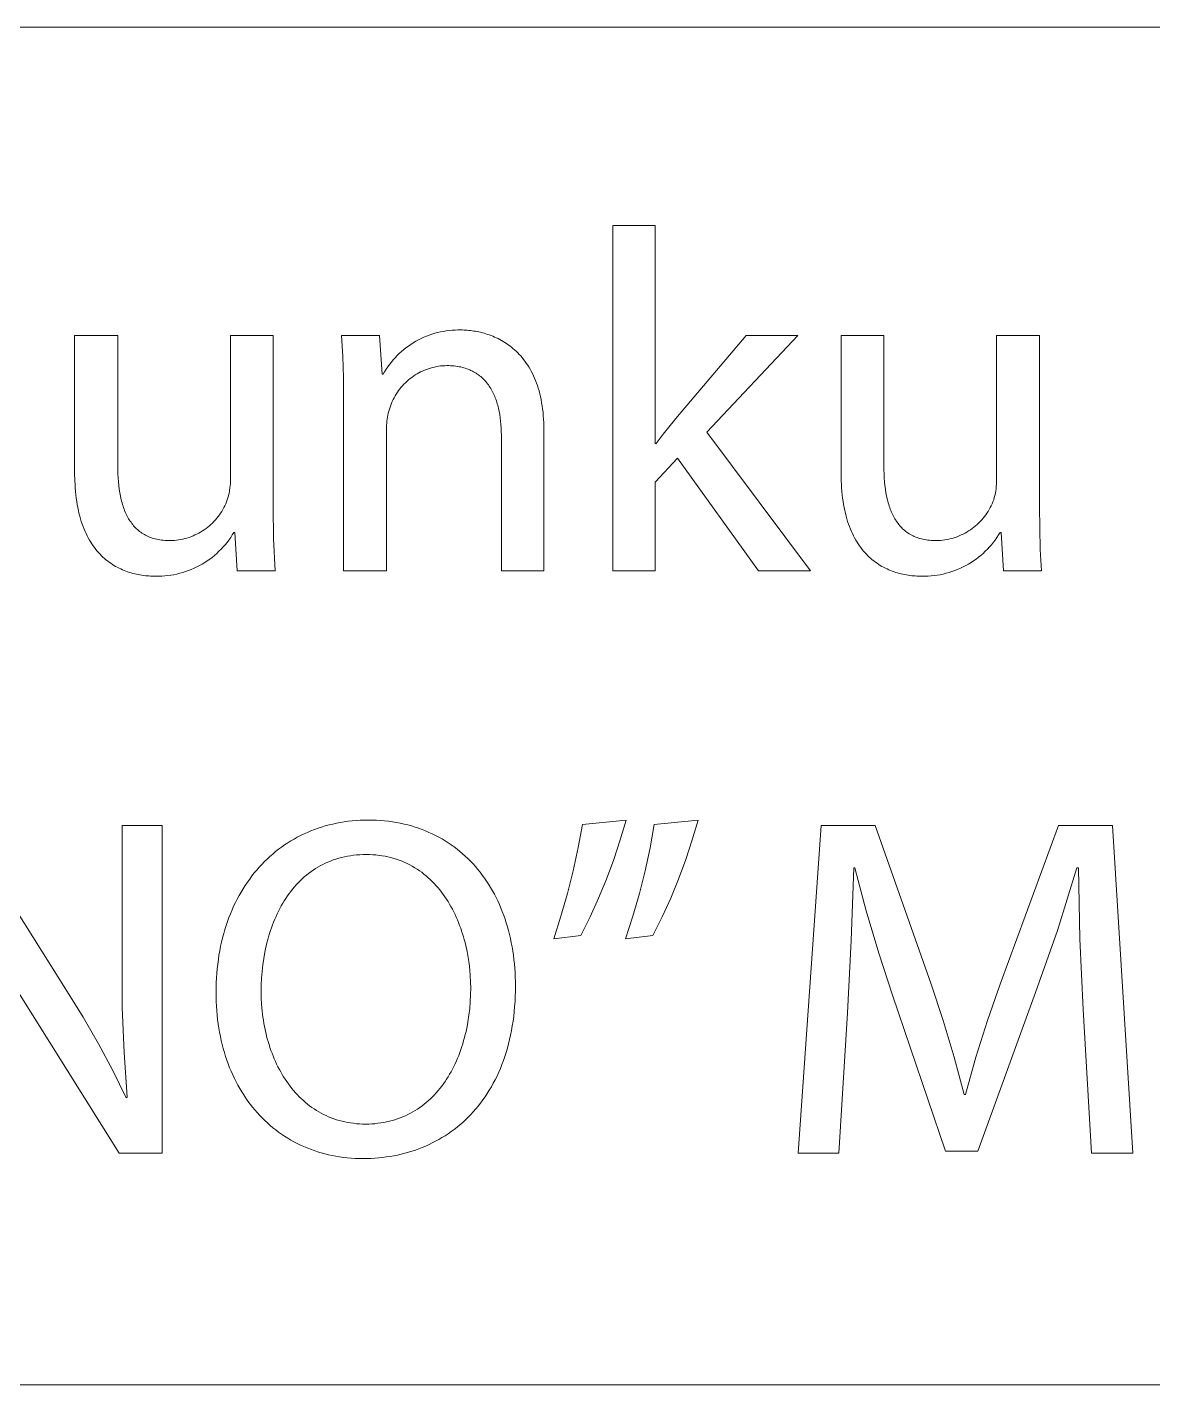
# Model space of a CAD drawing. Header units: millimetres. Extents: x -1576 to 3664, y -445 to 3215.
# Drawn here: x 2492.1 to 2613.5, y -445.4 to -299 of the extents above; entities that cross this region are included whole.
import ezdxf

# ---------------------------------------------------------------- set-up
doc = ezdxf.new("R2010")
doc.units = ezdxf.units.MM
doc.header["$MEASUREMENT"] = 0
doc.layers.add('Domyślny', color=7, linetype='Continuous', true_color=0x000000)

msp = doc.modelspace()

# ---------------------------------------------------------------- linework, layer by layer
at = {"layer": 'Domyślny', "color": 18, "lineweight": 15, "true_color": 0x000000}
for p, q in [((1684.04, -298.99), (3659.28, -298.99)), ((2555.3, -357.62), (2555.3, -320.37)), ((2555.3, -320.37), (2559.87, -320.37)), ((2559.87, -320.37), (2559.87, -343.89)), ((2497.24, -347.09), (2497.24, -332.23)), ((2497.24, -332.23), (2501.89, -332.23)), ((2501.89, -332.23), (2501.89, -346.29)), ((2514.05, -347.81), (2514.05, -332.23)), ((2514.05, -332.23), (2518.65, -332.23)), ((2518.65, -332.23), (2518.65, -350.71)), ((2526.17, -334.52), (2526.04, -332.23)), ((2526.04, -332.23), (2530.14, -332.23)), ((2530.14, -332.23), (2530.41, -336.43)), ((2534.89, -332.44), (2535.18, -332.32)), ((2535.18, -332.32), (2535.48, -332.21)), ((2535.48, -332.21), (2535.78, -332.1)), ((2535.78, -332.1), (2536.08, -332.01)), ((2536.08, -332.01), (2536.39, -331.93)), ((2536.39, -331.93), (2536.7, -331.86)), ((2536.7, -331.86), (2537.01, -331.8)), ((2537.01, -331.8), (2537.32, -331.74)), ((2537.32, -331.74), (2537.64, -331.7)), ((2537.64, -331.7), (2537.95, -331.67)), ((2537.95, -331.67), (2538.27, -331.66)), ((2538.27, -331.66), (2538.59, -331.65)), ((2538.59, -331.65), (2538.9, -331.65)), ((2538.9, -331.65), (2539.07, -331.65)), ((2539.07, -331.65), (2539.24, -331.66)), ((2539.24, -331.66), (2539.41, -331.67)), ((2539.41, -331.67), (2539.58, -331.68)), ((2539.58, -331.68), (2539.76, -331.69)), ((2539.76, -331.69), (2539.94, -331.71)), ((2539.94, -331.71), (2540.11, -331.73)), ((2540.11, -331.73), (2540.3, -331.76)), ((2540.3, -331.76), (2540.48, -331.79)), ((2540.48, -331.79), (2540.66, -331.82)), ((2540.66, -331.82), (2540.85, -331.86)), ((2540.85, -331.86), (2541.03, -331.9)), ((2541.03, -331.9), (2541.22, -331.95)), ((2541.22, -331.95), (2541.41, -332)), ((2541.41, -332), (2541.59, -332.06)), ((2541.59, -332.06), (2541.78, -332.12)), ((2541.78, -332.12), (2541.97, -332.18)), ((2541.97, -332.18), (2542.16, -332.25)), ((2542.16, -332.25), (2542.35, -332.33)), ((2542.35, -332.33), (2542.53, -332.41)), ((2562.25, -340.99), (2569.68, -332.23)), ((2575.25, -332.23), (2565.44, -342.67)), ((2569.68, -332.23), (2575.25, -332.23)), ((2579.91, -347.09), (2579.91, -332.23)), ((2579.91, -332.23), (2584.53, -332.23)), ((2584.53, -332.23), (2584.53, -346.29)), ((2596.69, -347.81), (2596.69, -332.23)), ((2596.69, -332.23), (2601.31, -332.23)), ((2601.31, -332.23), (2601.31, -350.71)), ((2532.49, -333.98), (2532.74, -333.77)), ((2532.74, -333.77), (2532.98, -333.57)), ((2532.98, -333.57), (2533.24, -333.38)), ((2533.24, -333.38), (2533.5, -333.2)), ((2533.5, -333.2), (2533.77, -333.03)), ((2533.77, -333.03), (2534.04, -332.87)), ((2534.04, -332.87), (2534.32, -332.72)), ((2534.32, -332.72), (2534.6, -332.58)), ((2534.6, -332.58), (2534.89, -332.44)), ((2542.53, -332.41), (2542.72, -332.49)), ((2542.72, -332.49), (2542.91, -332.58)), ((2542.91, -332.58), (2543.09, -332.68)), ((2543.09, -332.68), (2543.28, -332.78)), ((2543.28, -332.78), (2543.46, -332.88)), ((2543.46, -332.88), (2543.64, -333)), ((2543.64, -333), (2543.82, -333.11)), ((2543.82, -333.11), (2544, -333.24)), ((2544, -333.24), (2544.18, -333.37)), ((2544.18, -333.37), (2544.35, -333.5)), ((2544.35, -333.5), (2544.52, -333.64)), ((2544.52, -333.64), (2544.69, -333.79)), ((2544.69, -333.79), (2544.86, -333.95)), ((2526.24, -336.82), (2526.17, -334.52)), ((2531.2, -335.37), (2531.4, -335.12)), ((2531.4, -335.12), (2531.6, -334.88)), ((2531.6, -334.88), (2531.81, -334.64)), ((2531.81, -334.64), (2532.03, -334.41)), ((2532.03, -334.41), (2532.26, -334.19)), ((2532.26, -334.19), (2532.49, -333.98)), ((2544.86, -333.95), (2545.03, -334.11)), ((2545.03, -334.11), (2545.19, -334.28)), ((2545.19, -334.28), (2545.35, -334.45)), ((2545.35, -334.45), (2545.5, -334.63)), ((2545.5, -334.63), (2545.65, -334.82)), ((2545.65, -334.82), (2545.8, -335.01)), ((2545.8, -335.01), (2545.95, -335.22)), ((2545.95, -335.22), (2546.09, -335.42)), ((2530.41, -336.43), (2530.51, -336.43)), ((2530.51, -336.43), (2530.67, -336.16)), ((2530.67, -336.16), (2530.84, -335.89)), ((2530.84, -335.89), (2531.02, -335.63)), ((2531.02, -335.63), (2531.2, -335.37)), ((2533.6, -336.76), (2533.42, -336.89)), ((2533.79, -336.63), (2533.6, -336.76)), ((2533.98, -336.5), (2533.79, -336.63)), ((2534.17, -336.39), (2533.98, -336.5)), ((2534.36, -336.28), (2534.17, -336.39)), ((2534.56, -336.17), (2534.36, -336.28)), ((2534.77, -336.08), (2534.56, -336.17)), ((2534.97, -335.99), (2534.77, -336.08)), ((2535.18, -335.9), (2534.97, -335.99)), ((2535.4, -335.83), (2535.18, -335.9)), ((2535.61, -335.76), (2535.4, -335.83)), ((2535.83, -335.7), (2535.61, -335.76)), ((2536.05, -335.65), (2535.83, -335.7)), ((2536.27, -335.6), (2536.05, -335.65)), ((2536.49, -335.56), (2536.27, -335.6)), ((2536.71, -335.53), (2536.49, -335.56)), ((2536.94, -335.51), (2536.71, -335.53)), ((2537.16, -335.5), (2536.94, -335.51)), ((2537.39, -335.49), (2537.16, -335.5)), ((2537.59, -335.49), (2537.39, -335.49)), ((2537.79, -335.5), (2537.59, -335.49)), ((2537.98, -335.51), (2537.79, -335.5)), ((2538.17, -335.53), (2537.98, -335.51)), ((2538.35, -335.55), (2538.17, -335.53)), ((2538.53, -335.58), (2538.35, -335.55)), ((2538.71, -335.61), (2538.53, -335.58)), ((2538.89, -335.64), (2538.71, -335.61)), ((2539.06, -335.68), (2538.89, -335.64)), ((2539.22, -335.73), (2539.06, -335.68)), ((2539.38, -335.78), (2539.22, -335.73)), ((2539.54, -335.83), (2539.38, -335.78)), ((2539.7, -335.89), (2539.54, -335.83)), ((2539.85, -335.95), (2539.7, -335.89)), ((2539.99, -336.02), (2539.85, -335.95)), ((2540.14, -336.09), (2539.99, -336.02)), ((2540.28, -336.16), (2540.14, -336.09)), ((2540.41, -336.24), (2540.28, -336.16)), ((2540.55, -336.32), (2540.41, -336.24)), ((2540.67, -336.4), (2540.55, -336.32)), ((2540.8, -336.49), (2540.67, -336.4)), ((2540.92, -336.59), (2540.8, -336.49)), ((2541.04, -336.68), (2540.92, -336.59)), ((2541.16, -336.78), (2541.04, -336.68)), ((2546.09, -335.42), (2546.23, -335.64)), ((2546.23, -335.64), (2546.36, -335.86)), ((2546.36, -335.86), (2546.49, -336.1)), ((2546.49, -336.1), (2546.61, -336.34)), ((2546.61, -336.34), (2546.73, -336.58)), ((2546.73, -336.58), (2546.84, -336.84)), ((2526.25, -339.12), (2526.24, -336.82)), ((2532.18, -338.19), (2532.05, -338.37)), ((2532.31, -338.01), (2532.18, -338.19)), ((2532.46, -337.83), (2532.31, -338.01)), ((2532.6, -337.66), (2532.46, -337.83)), ((2532.76, -337.5), (2532.6, -337.66)), ((2532.92, -337.34), (2532.76, -337.5)), ((2533.08, -337.19), (2532.92, -337.34)), ((2533.25, -337.04), (2533.08, -337.19)), ((2533.42, -336.89), (2533.25, -337.04)), ((2541.27, -336.89), (2541.16, -336.78)), ((2541.38, -336.99), (2541.27, -336.89)), ((2541.48, -337.1), (2541.38, -336.99)), ((2541.58, -337.22), (2541.48, -337.1)), ((2541.68, -337.33), (2541.58, -337.22)), ((2541.78, -337.45), (2541.68, -337.33)), ((2541.87, -337.58), (2541.78, -337.45)), ((2541.96, -337.7), (2541.87, -337.58)), ((2542.04, -337.83), (2541.96, -337.7)), ((2542.12, -337.97), (2542.04, -337.83)), ((2542.2, -338.1), (2542.12, -337.97)), ((2542.28, -338.24), (2542.2, -338.1)), ((2542.35, -338.38), (2542.28, -338.24)), ((2546.84, -336.84), (2546.95, -337.1)), ((2546.95, -337.1), (2547.05, -337.37)), ((2547.05, -337.37), (2547.15, -337.65)), ((2547.15, -337.65), (2547.24, -337.93)), ((2547.24, -337.93), (2547.33, -338.23)), ((2547.33, -338.23), (2547.41, -338.53)), ((2526.25, -357.63), (2526.25, -339.12)), ((2531.41, -339.56), (2531.33, -339.77)), ((2531.5, -339.36), (2531.41, -339.56)), ((2531.6, -339.15), (2531.5, -339.36)), ((2531.7, -338.95), (2531.6, -339.15)), ((2531.81, -338.76), (2531.7, -338.95)), ((2531.93, -338.56), (2531.81, -338.76)), ((2532.05, -338.37), (2531.93, -338.56)), ((2542.42, -338.52), (2542.35, -338.38)), ((2542.49, -338.67), (2542.42, -338.52)), ((2542.55, -338.82), (2542.49, -338.67)), ((2542.61, -338.97), (2542.55, -338.82)), ((2542.67, -339.12), (2542.61, -338.97)), ((2542.73, -339.28), (2542.67, -339.12)), ((2542.78, -339.44), (2542.73, -339.28)), ((2542.83, -339.6), (2542.78, -339.44)), ((2542.87, -339.76), (2542.83, -339.6)), ((2547.41, -338.53), (2547.48, -338.84)), ((2547.48, -338.84), (2547.55, -339.16)), ((2547.55, -339.16), (2547.61, -339.49)), ((2547.61, -339.49), (2547.67, -339.83)), ((2530.98, -341.05), (2530.95, -341.27)), ((2531.02, -340.84), (2530.98, -341.05)), ((2531.07, -340.62), (2531.02, -340.84)), ((2531.13, -340.41), (2531.07, -340.62)), ((2531.19, -340.2), (2531.13, -340.41)), ((2531.26, -339.99), (2531.19, -340.2)), ((2531.33, -339.77), (2531.26, -339.99)), ((2542.92, -339.92), (2542.87, -339.76)), ((2542.96, -340.09), (2542.92, -339.92)), ((2543, -340.26), (2542.96, -340.09)), ((2543.03, -340.43), (2543, -340.26)), ((2543.1, -340.78), (2543.03, -340.43)), ((2543.15, -341.13), (2543.1, -340.78)), ((2543.19, -341.49), (2543.15, -341.13)), ((2547.67, -339.83), (2547.72, -340.18)), ((2547.72, -340.18), (2547.76, -340.53)), ((2547.76, -340.53), (2547.79, -340.9)), ((2547.79, -340.9), (2547.82, -341.27)), ((2561.46, -341.94), (2562.25, -340.99)), ((2530.9, -341.71), (2530.88, -341.93)), ((2530.88, -341.93), (2530.88, -342.14)), ((2530.88, -342.14), (2530.88, -342.36)), ((2530.88, -342.36), (2530.88, -357.63)), ((2530.92, -341.49), (2530.9, -341.71)), ((2530.95, -341.27), (2530.92, -341.49)), ((2543.22, -341.86), (2543.19, -341.49)), ((2543.25, -342.23), (2543.22, -341.86)), ((2543.26, -342.61), (2543.25, -342.23)), ((2543.27, -342.99), (2543.26, -342.61)), ((2547.82, -341.27), (2547.84, -341.66)), ((2547.84, -341.66), (2547.85, -342.05)), ((2547.85, -342.05), (2547.86, -342.45)), ((2547.86, -342.45), (2547.86, -357.63)), ((2560.71, -342.9), (2561.46, -341.94)), ((2543.27, -357.63), (2543.27, -342.99)), ((2559.87, -343.89), (2559.98, -343.89)), ((2559.98, -343.89), (2560.71, -342.9)), ((2565.44, -342.67), (2576.61, -357.62)), ((2562.25, -345.46), (2559.87, -348.08)), ((2571.01, -357.62), (2562.25, -345.46)), ((2501.89, -346.29), (2501.89, -346.74)), ((2501.89, -346.74), (2501.9, -347.17)), ((2584.53, -346.29), (2584.53, -346.74)), ((2584.53, -346.74), (2584.55, -347.17)), ((2497.26, -347.91), (2497.24, -347.09)), ((2497.28, -348.3), (2497.26, -347.91)), ((2497.3, -348.68), (2497.28, -348.3)), ((2501.9, -347.17), (2501.93, -347.6)), ((2501.93, -347.6), (2501.96, -348.02)), ((2501.96, -348.02), (2502, -348.43)), ((2502, -348.43), (2502.05, -348.82)), ((2513.99, -348.69), (2514.02, -348.47)), ((2514.02, -348.47), (2514.04, -348.25)), ((2514.04, -348.25), (2514.05, -348.03)), ((2514.05, -348.03), (2514.05, -347.81)), ((2559.87, -348.08), (2559.87, -357.62)), ((2579.92, -347.91), (2579.91, -347.09)), ((2579.94, -348.3), (2579.92, -347.91)), ((2579.96, -348.68), (2579.94, -348.3)), ((2584.55, -347.17), (2584.57, -347.6)), ((2584.57, -347.6), (2584.6, -348.02)), ((2584.6, -348.02), (2584.64, -348.43)), ((2584.64, -348.43), (2584.69, -348.82)), ((2596.65, -348.53), (2596.68, -348.29)), ((2596.68, -348.29), (2596.69, -348.05)), ((2596.69, -348.05), (2596.69, -347.81)), ((2497.33, -349.06), (2497.3, -348.68)), ((2497.37, -349.42), (2497.33, -349.06)), ((2497.41, -349.78), (2497.37, -349.42)), ((2497.46, -350.13), (2497.41, -349.78)), ((2502.05, -348.82), (2502.11, -349.21)), ((2502.11, -349.21), (2502.18, -349.58)), ((2502.18, -349.58), (2502.26, -349.95)), ((2502.26, -349.95), (2502.31, -350.12)), ((2513.7, -349.97), (2513.77, -349.76)), ((2513.77, -349.76), (2513.83, -349.55)), ((2513.83, -349.55), (2513.88, -349.34)), ((2513.88, -349.34), (2513.93, -349.12)), ((2513.93, -349.12), (2513.96, -348.91)), ((2513.96, -348.91), (2513.99, -348.69)), ((2579.99, -349.06), (2579.96, -348.68)), ((2580.03, -349.42), (2579.99, -349.06)), ((2580.07, -349.78), (2580.03, -349.42)), ((2580.12, -350.13), (2580.07, -349.78)), ((2584.69, -348.82), (2584.75, -349.21)), ((2584.75, -349.21), (2584.82, -349.58)), ((2584.82, -349.58), (2584.9, -349.95)), ((2584.9, -349.95), (2584.95, -350.12)), ((2596.29, -350.18), (2596.37, -349.95)), ((2596.37, -349.95), (2596.43, -349.72)), ((2596.43, -349.72), (2596.49, -349.49)), ((2596.49, -349.49), (2596.55, -349.25)), ((2596.55, -349.25), (2596.59, -349.01)), ((2596.59, -349.01), (2596.63, -348.77)), ((2596.63, -348.77), (2596.65, -348.53)), ((2497.51, -350.46), (2497.46, -350.13)), ((2497.57, -350.79), (2497.51, -350.46)), ((2497.64, -351.11), (2497.57, -350.79)), ((2497.71, -351.42), (2497.64, -351.11)), ((2502.31, -350.12), (2502.35, -350.3)), ((2502.35, -350.3), (2502.4, -350.47)), ((2502.4, -350.47), (2502.46, -350.64)), ((2502.46, -350.64), (2502.51, -350.8)), ((2502.51, -350.8), (2502.57, -350.96)), ((2502.57, -350.96), (2502.63, -351.12)), ((2502.63, -351.12), (2502.7, -351.28)), ((2502.7, -351.28), (2502.76, -351.43)), ((2512.86, -351.59), (2512.99, -351.4)), ((2512.99, -351.4), (2513.11, -351.21)), ((2513.11, -351.21), (2513.23, -351.01)), ((2513.23, -351.01), (2513.34, -350.81)), ((2513.34, -350.81), (2513.44, -350.6)), ((2513.44, -350.6), (2513.54, -350.39)), ((2513.54, -350.39), (2513.63, -350.18)), ((2513.63, -350.18), (2513.7, -349.97)), ((2518.65, -350.71), (2518.7, -354.16)), ((2580.17, -350.46), (2580.12, -350.13)), ((2580.23, -350.79), (2580.17, -350.46)), ((2580.3, -351.11), (2580.23, -350.79)), ((2580.37, -351.42), (2580.3, -351.11)), ((2584.95, -350.12), (2585, -350.3)), ((2585, -350.3), (2585.05, -350.47)), ((2585.05, -350.47), (2585.1, -350.64)), ((2585.1, -350.64), (2585.16, -350.8)), ((2585.16, -350.8), (2585.21, -350.96)), ((2585.21, -350.96), (2585.27, -351.12)), ((2585.27, -351.12), (2585.34, -351.28)), ((2585.34, -351.28), (2585.41, -351.43)), ((2595.51, -351.59), (2595.64, -351.4)), ((2595.64, -351.4), (2595.77, -351.21)), ((2595.77, -351.21), (2595.89, -351.01)), ((2595.89, -351.01), (2596, -350.81)), ((2596, -350.81), (2596.1, -350.6)), ((2596.1, -350.6), (2596.2, -350.39)), ((2596.2, -350.39), (2596.29, -350.18)), ((2601.31, -350.71), (2601.33, -353.01)), ((2497.79, -351.73), (2497.71, -351.42)), ((2497.87, -352.02), (2497.79, -351.73)), ((2497.96, -352.31), (2497.87, -352.02)), ((2498.05, -352.58), (2497.96, -352.31)), ((2498.15, -352.85), (2498.05, -352.58)), ((2498.26, -353.12), (2498.15, -352.85)), ((2502.76, -351.43), (2502.83, -351.58)), ((2502.83, -351.58), (2502.91, -351.72)), ((2502.91, -351.72), (2502.98, -351.86)), ((2502.98, -351.86), (2503.06, -352)), ((2503.06, -352), (2503.14, -352.14)), ((2503.14, -352.14), (2503.23, -352.27)), ((2503.23, -352.27), (2503.32, -352.39)), ((2503.32, -352.39), (2503.41, -352.52)), ((2503.41, -352.52), (2503.5, -352.64)), ((2503.5, -352.64), (2503.6, -352.76)), ((2503.6, -352.76), (2503.7, -352.87)), ((2503.7, -352.87), (2503.8, -352.98)), ((2511.59, -352.92), (2511.77, -352.78)), ((2511.77, -352.78), (2511.94, -352.62)), ((2511.94, -352.62), (2512.11, -352.47)), ((2512.11, -352.47), (2512.27, -352.3)), ((2512.27, -352.3), (2512.42, -352.13)), ((2512.42, -352.13), (2512.57, -351.96)), ((2512.57, -351.96), (2512.72, -351.78)), ((2512.72, -351.78), (2512.86, -351.59)), ((2580.45, -351.73), (2580.37, -351.42)), ((2580.53, -352.02), (2580.45, -351.73)), ((2580.62, -352.31), (2580.53, -352.02)), ((2580.71, -352.58), (2580.62, -352.31)), ((2580.81, -352.85), (2580.71, -352.58)), ((2580.92, -353.12), (2580.81, -352.85)), ((2585.41, -351.43), (2585.48, -351.58)), ((2585.48, -351.58), (2585.55, -351.72)), ((2585.55, -351.72), (2585.62, -351.86)), ((2585.62, -351.86), (2585.7, -352)), ((2585.7, -352), (2585.79, -352.14)), ((2585.79, -352.14), (2585.87, -352.27)), ((2585.87, -352.27), (2585.96, -352.39)), ((2585.96, -352.39), (2586.05, -352.52)), ((2586.05, -352.52), (2586.14, -352.64)), ((2586.14, -352.64), (2586.24, -352.76)), ((2586.24, -352.76), (2586.34, -352.87)), ((2586.34, -352.87), (2586.45, -352.98)), ((2594.24, -352.92), (2594.42, -352.77)), ((2594.42, -352.77), (2594.59, -352.62)), ((2594.59, -352.62), (2594.76, -352.46)), ((2594.76, -352.46), (2594.92, -352.3)), ((2594.92, -352.3), (2595.08, -352.13)), ((2595.08, -352.13), (2595.23, -351.96)), ((2595.23, -351.96), (2595.37, -351.78)), ((2595.37, -351.78), (2595.51, -351.59)), ((2498.36, -353.37), (2498.26, -353.12)), ((2498.48, -353.61), (2498.36, -353.37)), ((2498.59, -353.85), (2498.48, -353.61)), ((2498.71, -354.08), (2498.59, -353.85)), ((2498.84, -354.31), (2498.71, -354.08)), ((2498.97, -354.52), (2498.84, -354.31)), ((2503.8, -352.98), (2503.91, -353.08)), ((2503.91, -353.08), (2504.02, -353.18)), ((2504.02, -353.18), (2504.13, -353.28)), ((2504.13, -353.28), (2504.25, -353.38)), ((2504.25, -353.38), (2504.37, -353.47)), ((2504.37, -353.47), (2504.5, -353.55)), ((2504.5, -353.55), (2504.62, -353.63)), ((2504.62, -353.63), (2504.76, -353.71)), ((2504.76, -353.71), (2504.89, -353.78)), ((2504.89, -353.78), (2505.03, -353.85)), ((2505.03, -353.85), (2505.17, -353.92)), ((2505.17, -353.92), (2505.31, -353.98)), ((2505.31, -353.98), (2505.46, -354.04)), ((2505.46, -354.04), (2505.62, -354.09)), ((2505.62, -354.09), (2505.77, -354.14)), ((2505.77, -354.14), (2505.93, -354.18)), ((2505.93, -354.18), (2506.09, -354.22)), ((2506.09, -354.22), (2506.26, -354.25)), ((2506.26, -354.25), (2506.43, -354.28)), ((2506.43, -354.28), (2506.61, -354.31)), ((2506.61, -354.31), (2506.79, -354.33)), ((2506.79, -354.33), (2506.97, -354.35)), ((2508, -354.35), (2508.23, -354.32)), ((2508.23, -354.32), (2508.46, -354.29)), ((2508.46, -354.29), (2508.68, -354.25)), ((2508.68, -354.25), (2508.91, -354.21)), ((2508.91, -354.21), (2509.13, -354.15)), ((2509.13, -354.15), (2509.36, -354.09)), ((2509.36, -354.09), (2509.58, -354.02)), ((2509.58, -354.02), (2509.79, -353.94)), ((2509.79, -353.94), (2510.01, -353.86)), ((2510.01, -353.86), (2510.22, -353.76)), ((2510.22, -353.76), (2510.43, -353.66)), ((2510.43, -353.66), (2510.63, -353.56)), ((2510.63, -353.56), (2510.83, -353.44)), ((2510.83, -353.44), (2511.03, -353.32)), ((2511.03, -353.32), (2511.22, -353.2)), ((2511.22, -353.2), (2511.41, -353.06)), ((2511.41, -353.06), (2511.59, -352.92)), ((2513.88, -354.3), (2513.68, -354.56)), ((2514.07, -354.03), (2513.88, -354.3)), ((2514.24, -353.76), (2514.07, -354.03)), ((2514.41, -353.48), (2514.24, -353.76)), ((2514.52, -353.48), (2514.41, -353.48)), ((2514.76, -357.61), (2514.52, -353.48)), ((2518.7, -354.16), (2518.86, -357.61)), ((2581.02, -353.37), (2580.92, -353.12)), ((2581.14, -353.61), (2581.02, -353.37)), ((2581.25, -353.85), (2581.14, -353.61)), ((2581.37, -354.08), (2581.25, -353.85)), ((2581.5, -354.31), (2581.37, -354.08)), ((2581.63, -354.52), (2581.5, -354.31)), ((2586.45, -352.98), (2586.55, -353.08)), ((2586.55, -353.08), (2586.66, -353.18)), ((2586.66, -353.18), (2586.78, -353.28)), ((2586.78, -353.28), (2586.9, -353.38)), ((2586.9, -353.38), (2587.02, -353.47)), ((2587.02, -353.47), (2587.14, -353.55)), ((2587.14, -353.55), (2587.27, -353.63)), ((2587.27, -353.63), (2587.4, -353.71)), ((2587.4, -353.71), (2587.53, -353.78)), ((2587.53, -353.78), (2587.67, -353.85)), ((2587.67, -353.85), (2587.81, -353.92)), ((2587.81, -353.92), (2587.96, -353.98)), ((2587.96, -353.98), (2588.11, -354.04)), ((2588.11, -354.04), (2588.26, -354.09)), ((2588.26, -354.09), (2588.41, -354.14)), ((2588.41, -354.14), (2588.57, -354.18)), ((2588.57, -354.18), (2588.74, -354.22)), ((2588.74, -354.22), (2588.9, -354.25)), ((2588.9, -354.25), (2589.08, -354.28)), ((2589.08, -354.28), (2589.25, -354.31)), ((2589.25, -354.31), (2589.43, -354.33)), ((2589.43, -354.33), (2589.61, -354.35)), ((2590.64, -354.35), (2590.87, -354.32)), ((2590.87, -354.32), (2591.1, -354.29)), ((2591.1, -354.29), (2591.33, -354.25)), ((2591.33, -354.25), (2591.55, -354.2)), ((2591.55, -354.2), (2591.78, -354.15)), ((2591.78, -354.15), (2592, -354.09)), ((2592, -354.09), (2592.22, -354.02)), ((2592.22, -354.02), (2592.44, -353.94)), ((2592.44, -353.94), (2592.65, -353.85)), ((2592.65, -353.85), (2592.86, -353.76)), ((2592.86, -353.76), (2593.07, -353.66)), ((2593.07, -353.66), (2593.28, -353.56)), ((2593.28, -353.56), (2593.48, -353.44)), ((2593.48, -353.44), (2593.67, -353.32)), ((2593.67, -353.32), (2593.87, -353.19)), ((2593.87, -353.19), (2594.05, -353.06)), ((2594.05, -353.06), (2594.24, -352.92)), ((2596.54, -354.3), (2596.34, -354.55)), ((2596.72, -354.03), (2596.54, -354.3)), ((2596.9, -353.76), (2596.72, -354.03)), ((2597.07, -353.48), (2596.9, -353.76)), ((2597.18, -353.48), (2597.07, -353.48)), ((2597.42, -357.61), (2597.18, -353.48)), ((2601.33, -353.01), (2601.4, -355.31)), ((2499.1, -354.73), (2498.97, -354.52)), ((2499.24, -354.93), (2499.1, -354.73)), ((2499.38, -355.12), (2499.24, -354.93)), ((2499.52, -355.31), (2499.38, -355.12)), ((2499.67, -355.49), (2499.52, -355.31)), ((2499.82, -355.66), (2499.67, -355.49)), ((2499.98, -355.83), (2499.82, -355.66)), ((2506.97, -354.35), (2507.15, -354.36)), ((2507.15, -354.36), (2507.35, -354.37)), ((2507.35, -354.37), (2507.54, -354.37)), ((2507.54, -354.37), (2507.77, -354.36)), ((2507.77, -354.36), (2508, -354.35)), ((2512.57, -355.75), (2512.32, -355.96)), ((2512.8, -355.52), (2512.57, -355.75)), ((2513.04, -355.29), (2512.8, -355.52)), ((2513.26, -355.05), (2513.04, -355.29)), ((2513.47, -354.81), (2513.26, -355.05)), ((2513.68, -354.56), (2513.47, -354.81)), ((2581.76, -354.73), (2581.63, -354.52)), ((2581.9, -354.93), (2581.76, -354.73)), ((2582.04, -355.12), (2581.9, -354.93)), ((2582.18, -355.31), (2582.04, -355.12)), ((2582.33, -355.49), (2582.18, -355.31)), ((2582.48, -355.66), (2582.33, -355.49)), ((2582.64, -355.83), (2582.48, -355.66)), ((2589.61, -354.35), (2589.8, -354.36)), ((2589.8, -354.36), (2589.99, -354.37)), ((2589.99, -354.37), (2590.18, -354.37)), ((2590.18, -354.37), (2590.41, -354.36)), ((2590.41, -354.36), (2590.64, -354.35)), ((2595.22, -355.74), (2594.98, -355.96)), ((2595.46, -355.52), (2595.22, -355.74)), ((2595.69, -355.29), (2595.46, -355.52)), ((2595.92, -355.05), (2595.69, -355.29)), ((2596.13, -354.81), (2595.92, -355.05)), ((2596.34, -354.55), (2596.13, -354.81)), ((2601.4, -355.31), (2601.52, -357.61)), ((2500.13, -355.99), (2499.98, -355.83)), ((2500.29, -356.14), (2500.13, -355.99)), ((2500.46, -356.29), (2500.29, -356.14)), ((2500.62, -356.43), (2500.46, -356.29)), ((2500.79, -356.56), (2500.62, -356.43)), ((2500.96, -356.69), (2500.79, -356.56)), ((2501.13, -356.81), (2500.96, -356.69)), ((2501.31, -356.93), (2501.13, -356.81)), ((2501.48, -357.04), (2501.31, -356.93)), ((2501.66, -357.14), (2501.48, -357.04)), ((2501.84, -357.24), (2501.66, -357.14)), ((2502.03, -357.33), (2501.84, -357.24)), ((2510.42, -357.21), (2510.12, -357.35)), ((2510.71, -357.06), (2510.42, -357.21)), ((2510.99, -356.9), (2510.71, -357.06)), ((2511.27, -356.73), (2510.99, -356.9)), ((2511.54, -356.55), (2511.27, -356.73)), ((2511.81, -356.36), (2511.54, -356.55)), ((2512.07, -356.17), (2511.81, -356.36)), ((2512.32, -355.96), (2512.07, -356.17)), ((2582.79, -355.99), (2582.64, -355.83)), ((2582.95, -356.14), (2582.79, -355.99)), ((2583.12, -356.29), (2582.95, -356.14)), ((2583.28, -356.43), (2583.12, -356.29)), ((2583.45, -356.56), (2583.28, -356.43)), ((2583.62, -356.69), (2583.45, -356.56)), ((2583.79, -356.81), (2583.62, -356.69)), ((2583.97, -356.93), (2583.79, -356.81)), ((2584.14, -357.04), (2583.97, -356.93)), ((2584.32, -357.14), (2584.14, -357.04)), ((2584.5, -357.24), (2584.32, -357.14)), ((2584.69, -357.33), (2584.5, -357.24)), ((2593.07, -357.2), (2592.78, -357.35)), ((2593.36, -357.05), (2593.07, -357.2)), ((2593.65, -356.9), (2593.36, -357.05)), ((2593.93, -356.73), (2593.65, -356.9)), ((2594.2, -356.55), (2593.93, -356.73)), ((2594.47, -356.36), (2594.2, -356.55)), ((2594.73, -356.16), (2594.47, -356.36)), ((2594.98, -355.96), (2594.73, -356.16)), ((2502.21, -357.42), (2502.03, -357.33)), ((2502.39, -357.51), (2502.21, -357.42)), ((2502.58, -357.58), (2502.39, -357.51)), ((2502.77, -357.66), (2502.58, -357.58)), ((2502.96, -357.72), (2502.77, -357.66)), ((2503.15, -357.79), (2502.96, -357.72)), ((2503.34, -357.84), (2503.15, -357.79)), ((2503.53, -357.9), (2503.34, -357.84)), ((2503.72, -357.94), (2503.53, -357.9)), ((2503.91, -357.99), (2503.72, -357.94)), ((2504.1, -358.03), (2503.91, -357.99)), ((2504.29, -358.06), (2504.1, -358.03)), ((2504.49, -358.1), (2504.29, -358.06)), ((2504.68, -358.12), (2504.49, -358.1)), ((2504.87, -358.15), (2504.68, -358.12)), ((2505.06, -358.17), (2504.87, -358.15)), ((2505.25, -358.18), (2505.06, -358.17)), ((2505.44, -358.19), (2505.25, -358.18)), ((2505.63, -358.2), (2505.44, -358.19)), ((2505.82, -358.21), (2505.63, -358.2)), ((2506, -358.21), (2505.82, -358.21)), ((2506.33, -358.21), (2506, -358.21)), ((2506.66, -358.2), (2506.33, -358.21)), ((2506.98, -358.17), (2506.66, -358.2)), ((2507.31, -358.14), (2506.98, -358.17)), ((2507.63, -358.09), (2507.31, -358.14)), ((2507.95, -358.04), (2507.63, -358.09)), ((2508.27, -357.97), (2507.95, -358.04)), ((2508.59, -357.89), (2508.27, -357.97)), ((2508.9, -357.81), (2508.59, -357.89)), ((2509.21, -357.71), (2508.9, -357.81)), ((2509.52, -357.6), (2509.21, -357.71)), ((2509.82, -357.48), (2509.52, -357.6)), ((2510.12, -357.35), (2509.82, -357.48)), ((2518.86, -357.61), (2514.76, -357.61)), ((2530.88, -357.63), (2526.25, -357.63)), ((2547.86, -357.63), (2543.27, -357.63)), ((2559.87, -357.62), (2555.3, -357.62)), ((2576.61, -357.62), (2571.01, -357.62)), ((2584.87, -357.42), (2584.69, -357.33)), ((2585.06, -357.51), (2584.87, -357.42)), ((2585.24, -357.58), (2585.06, -357.51)), ((2585.43, -357.66), (2585.24, -357.58)), ((2585.62, -357.72), (2585.43, -357.66)), ((2585.81, -357.79), (2585.62, -357.72)), ((2586, -357.84), (2585.81, -357.79)), ((2586.19, -357.9), (2586, -357.84)), ((2586.38, -357.94), (2586.19, -357.9)), ((2586.57, -357.99), (2586.38, -357.94)), ((2586.76, -358.03), (2586.57, -357.99)), ((2586.95, -358.06), (2586.76, -358.03)), ((2587.15, -358.1), (2586.95, -358.06)), ((2587.34, -358.12), (2587.15, -358.1)), ((2587.53, -358.15), (2587.34, -358.12)), ((2587.72, -358.17), (2587.53, -358.15)), ((2587.91, -358.18), (2587.72, -358.17)), ((2588.1, -358.19), (2587.91, -358.18)), ((2588.29, -358.2), (2588.1, -358.19)), ((2588.48, -358.21), (2588.29, -358.2)), ((2588.66, -358.21), (2588.48, -358.21)), ((2588.99, -358.21), (2588.66, -358.21)), ((2589.32, -358.2), (2588.99, -358.21)), ((2589.64, -358.17), (2589.32, -358.2)), ((2589.97, -358.14), (2589.64, -358.17)), ((2590.29, -358.09), (2589.97, -358.14)), ((2590.61, -358.04), (2590.29, -358.09)), ((2590.93, -357.97), (2590.61, -358.04)), ((2591.25, -357.89), (2590.93, -357.97)), ((2591.56, -357.8), (2591.25, -357.89)), ((2591.87, -357.7), (2591.56, -357.8)), ((2592.18, -357.6), (2591.87, -357.7)), ((2592.48, -357.48), (2592.18, -357.6)), ((2592.78, -357.35), (2592.48, -357.48)), ((2601.52, -357.61), (2597.42, -357.61)), ((2524.28, -385.14), (2524.68, -385.03)), ((2524.68, -385.03), (2525.08, -384.93)), ((2525.08, -384.93), (2525.49, -384.84)), ((2525.49, -384.84), (2525.9, -384.76)), ((2525.9, -384.76), (2526.32, -384.7)), ((2526.32, -384.7), (2526.74, -384.64)), ((2526.74, -384.64), (2527.17, -384.59)), ((2527.17, -384.59), (2527.6, -384.55)), ((2527.6, -384.55), (2528.03, -384.53)), ((2528.03, -384.53), (2528.47, -384.51)), ((2528.47, -384.51), (2528.91, -384.51)), ((2528.91, -384.51), (2529.36, -384.51)), ((2529.36, -384.51), (2529.81, -384.53)), ((2529.81, -384.53), (2530.25, -384.55)), ((2530.25, -384.55), (2530.68, -384.59)), ((2530.68, -384.59), (2531.11, -384.64)), ((2531.11, -384.64), (2531.53, -384.7)), ((2531.53, -384.7), (2531.95, -384.77)), ((2531.95, -384.77), (2532.36, -384.84)), ((2532.36, -384.84), (2532.77, -384.93)), ((2532.77, -384.93), (2533.17, -385.03)), ((2533.17, -385.03), (2533.57, -385.14)), ((2551.55, -387.48), (2552.01, -384.98)), ((2552.01, -384.98), (2556.73, -384.51)), ((2556.73, -384.51), (2556.09, -386.65)), ((2559.32, -387.49), (2559.76, -384.98)), ((2559.76, -384.98), (2564.49, -384.51)), ((2564.49, -384.51), (2563.86, -386.65)), ((2575.29, -420.44), (2577.75, -385.09)), ((2577.75, -385.09), (2583.58, -385.09)), ((2583.58, -385.09), (2589.62, -402.21)), ((2597.07, -402.21), (2603.37, -385.09)), ((2603.37, -385.09), (2609.18, -385.09)), ((2609.18, -385.09), (2611.39, -420.44)), ((2485.12, -385.1), (2496.44, -402.98)), ((2502.36, -399.88), (2502.36, -385.1)), ((2502.36, -385.1), (2506.68, -385.1)), ((2506.68, -385.1), (2506.68, -420.43)), ((2520.57, -386.76), (2520.91, -386.55)), ((2520.91, -386.55), (2521.26, -386.36)), ((2521.26, -386.36), (2521.62, -386.17)), ((2521.62, -386.17), (2521.99, -386)), ((2521.99, -386), (2522.36, -385.83)), ((2522.36, -385.83), (2522.73, -385.67)), ((2522.73, -385.67), (2523.11, -385.52)), ((2523.11, -385.52), (2523.49, -385.39)), ((2523.49, -385.39), (2523.88, -385.26)), ((2523.88, -385.26), (2524.28, -385.14)), ((2533.57, -385.14), (2533.96, -385.26)), ((2533.96, -385.26), (2534.34, -385.39)), ((2534.34, -385.39), (2534.72, -385.52)), ((2534.72, -385.52), (2535.1, -385.67)), ((2535.1, -385.67), (2535.46, -385.83)), ((2535.46, -385.83), (2535.82, -385.99)), ((2535.82, -385.99), (2536.18, -386.17)), ((2536.18, -386.17), (2536.53, -386.35)), ((2536.53, -386.35), (2536.87, -386.54)), ((2536.87, -386.54), (2537.21, -386.74)), ((2518.61, -388.17), (2518.92, -387.91)), ((2518.92, -387.91), (2519.24, -387.66)), ((2519.24, -387.66), (2519.56, -387.42)), ((2519.56, -387.42), (2519.89, -387.19)), ((2519.89, -387.19), (2520.22, -386.97)), ((2520.22, -386.97), (2520.57, -386.76)), ((2537.21, -386.74), (2537.54, -386.95)), ((2537.54, -386.95), (2537.86, -387.17)), ((2537.86, -387.17), (2538.18, -387.4)), ((2538.18, -387.4), (2538.49, -387.64)), ((2538.49, -387.64), (2538.79, -387.88)), ((2538.79, -387.88), (2539.09, -388.13)), ((2551.01, -389.97), (2551.55, -387.48)), ((2556.09, -386.65), (2555.39, -388.77)), ((2558.78, -389.97), (2559.32, -387.49)), ((2563.86, -386.65), (2563.15, -388.77)), ((2517.15, -389.58), (2517.43, -389.28)), ((2517.43, -389.28), (2517.72, -388.99)), ((2517.72, -388.99), (2518.01, -388.71)), ((2518.01, -388.71), (2518.31, -388.43)), ((2518.31, -388.43), (2518.61, -388.17)), ((2523.73, -389.44), (2523.47, -389.59)), ((2524, -389.29), (2523.73, -389.44)), ((2524.28, -389.16), (2524, -389.29)), ((2524.56, -389.04), (2524.28, -389.16)), ((2524.84, -388.92), (2524.56, -389.04)), ((2525.13, -388.81), (2524.84, -388.92)), ((2525.43, -388.71), (2525.13, -388.81)), ((2525.73, -388.62), (2525.43, -388.71)), ((2526.03, -388.54), (2525.73, -388.62)), ((2526.35, -388.46), (2526.03, -388.54)), ((2526.66, -388.4), (2526.35, -388.46)), ((2526.99, -388.35), (2526.66, -388.4)), ((2527.31, -388.3), (2526.99, -388.35)), ((2527.65, -388.27), (2527.31, -388.3)), ((2527.99, -388.24), (2527.65, -388.27)), ((2528.33, -388.23), (2527.99, -388.24)), ((2528.68, -388.22), (2528.33, -388.23)), ((2529.04, -388.23), (2528.68, -388.22)), ((2529.39, -388.24), (2529.04, -388.23)), ((2529.73, -388.27), (2529.39, -388.24)), ((2530.07, -388.31), (2529.73, -388.27)), ((2530.4, -388.35), (2530.07, -388.31)), ((2530.72, -388.41), (2530.4, -388.35)), ((2531.04, -388.48), (2530.72, -388.41)), ((2531.36, -388.55), (2531.04, -388.48)), ((2531.67, -388.64), (2531.36, -388.55)), ((2531.97, -388.73), (2531.67, -388.64)), ((2532.26, -388.84), (2531.97, -388.73)), ((2532.56, -388.95), (2532.26, -388.84)), ((2532.84, -389.07), (2532.56, -388.95)), ((2533.12, -389.2), (2532.84, -389.07)), ((2533.39, -389.34), (2533.12, -389.2)), ((2533.66, -389.48), (2533.39, -389.34)), ((2533.92, -389.64), (2533.66, -389.48)), ((2539.09, -388.13), (2539.38, -388.39)), ((2539.38, -388.39), (2539.66, -388.66)), ((2539.66, -388.66), (2539.94, -388.94)), ((2539.94, -388.94), (2540.21, -389.22)), ((2540.21, -389.22), (2540.47, -389.52)), ((2555.39, -388.77), (2554.61, -390.86)), ((2563.15, -388.77), (2562.37, -390.86)), ((2515.87, -391.2), (2516.12, -390.86)), ((2516.12, -390.86), (2516.36, -390.53)), ((2516.36, -390.53), (2516.62, -390.21)), ((2516.62, -390.21), (2516.88, -389.89)), ((2516.88, -389.89), (2517.15, -389.58)), ((2521.79, -390.85), (2521.57, -391.05)), ((2522.01, -390.64), (2521.79, -390.85)), ((2522.24, -390.45), (2522.01, -390.64)), ((2522.48, -390.26), (2522.24, -390.45)), ((2522.72, -390.08), (2522.48, -390.26)), ((2522.96, -389.91), (2522.72, -390.08)), ((2523.22, -389.74), (2522.96, -389.91)), ((2523.47, -389.59), (2523.22, -389.74)), ((2534.18, -389.8), (2533.92, -389.64)), ((2534.43, -389.97), (2534.18, -389.8)), ((2534.68, -390.14), (2534.43, -389.97)), ((2534.92, -390.33), (2534.68, -390.14)), ((2535.15, -390.52), (2534.92, -390.33)), ((2535.38, -390.72), (2535.15, -390.52)), ((2535.6, -390.92), (2535.38, -390.72)), ((2535.82, -391.13), (2535.6, -390.92)), ((2540.47, -389.52), (2540.72, -389.82)), ((2540.72, -389.82), (2540.97, -390.13)), ((2540.97, -390.13), (2541.21, -390.44)), ((2541.21, -390.44), (2541.45, -390.76)), ((2541.45, -390.76), (2541.67, -391.09)), ((2550.39, -392.44), (2551.01, -389.97)), ((2554.61, -390.86), (2553.75, -392.92)), ((2558.16, -392.44), (2558.78, -389.97)), ((2562.37, -390.86), (2561.53, -392.92)), ((2581.27, -389.66), (2581, -397.48)), ((2581.38, -389.66), (2581.27, -389.66)), ((2582.61, -394.28), (2581.38, -389.66)), ((2605.35, -389.66), (2603.24, -396.42)), ((2605.51, -389.66), (2605.35, -389.66)), ((2605.66, -397.3), (2605.51, -389.66)), ((2514.98, -392.64), (2515.19, -392.27)), ((2515.19, -392.27), (2515.41, -391.91)), ((2515.41, -391.91), (2515.64, -391.55)), ((2515.64, -391.55), (2515.87, -391.2)), ((2520.56, -392.19), (2520.38, -392.44)), ((2520.75, -391.95), (2520.56, -392.19)), ((2520.95, -391.72), (2520.75, -391.95)), ((2521.15, -391.49), (2520.95, -391.72)), ((2521.36, -391.27), (2521.15, -391.49)), ((2521.57, -391.05), (2521.36, -391.27)), ((2536.03, -391.35), (2535.82, -391.13)), ((2536.24, -391.58), (2536.03, -391.35)), ((2536.44, -391.81), (2536.24, -391.58)), ((2536.63, -392.04), (2536.44, -391.81)), ((2536.82, -392.28), (2536.63, -392.04)), ((2537, -392.53), (2536.82, -392.28)), ((2541.67, -391.09), (2541.89, -391.43)), ((2541.89, -391.43), (2542.11, -391.78)), ((2542.11, -391.78), (2542.31, -392.13)), ((2542.31, -392.13), (2542.51, -392.49)), ((2514.22, -394.2), (2514.39, -393.8)), ((2514.39, -393.8), (2514.58, -393.41)), ((2514.58, -393.41), (2514.78, -393.02)), ((2514.78, -393.02), (2514.98, -392.64)), ((2519.53, -393.75), (2519.38, -394.03)), ((2519.69, -393.48), (2519.53, -393.75)), ((2519.85, -393.21), (2519.69, -393.48)), ((2520.02, -392.95), (2519.85, -393.21)), ((2520.2, -392.69), (2520.02, -392.95)), ((2520.38, -392.44), (2520.2, -392.69)), ((2537.18, -392.78), (2537, -392.53)), ((2537.35, -393.04), (2537.18, -392.78)), ((2537.52, -393.3), (2537.35, -393.04)), ((2537.68, -393.57), (2537.52, -393.3)), ((2537.83, -393.84), (2537.68, -393.57)), ((2537.98, -394.12), (2537.83, -393.84)), ((2542.51, -392.49), (2542.7, -392.85)), ((2542.7, -392.85), (2542.88, -393.22)), ((2542.88, -393.22), (2543.05, -393.6)), ((2543.05, -393.6), (2543.22, -393.99)), ((2549.69, -394.88), (2550.39, -392.44)), ((2553.75, -392.92), (2552.83, -394.95)), ((2557.46, -394.88), (2558.16, -392.44)), ((2561.53, -392.92), (2560.61, -394.95)), ((2513.73, -395.44), (2513.88, -395.02)), ((2513.88, -395.02), (2514.04, -394.61)), ((2514.04, -394.61), (2514.22, -394.2)), ((2518.83, -395.2), (2518.7, -395.5)), ((2518.96, -394.9), (2518.83, -395.2)), ((2519.09, -394.61), (2518.96, -394.9)), ((2519.23, -394.32), (2519.09, -394.61)), ((2519.38, -394.03), (2519.23, -394.32)), ((2538.13, -394.4), (2537.98, -394.12)), ((2538.27, -394.68), (2538.13, -394.4)), ((2538.4, -394.97), (2538.27, -394.68)), ((2538.53, -395.26), (2538.4, -394.97)), ((2538.65, -395.56), (2538.53, -395.26)), ((2543.22, -393.99), (2543.37, -394.38)), ((2543.37, -394.38), (2543.52, -394.78)), ((2543.52, -394.78), (2543.67, -395.18)), ((2543.67, -395.18), (2543.8, -395.59)), ((2548.91, -397.3), (2549.69, -394.88)), ((2552.83, -394.95), (2551.84, -396.95)), ((2556.67, -397.3), (2557.46, -394.88)), ((2560.61, -394.95), (2559.62, -396.95)), ((2583.97, -398.85), (2582.61, -394.28)), ((2513.2, -397.2), (2513.32, -396.75)), ((2513.32, -396.75), (2513.44, -396.31)), ((2513.44, -396.31), (2513.58, -395.87)), ((2513.58, -395.87), (2513.73, -395.44)), ((2518.26, -396.75), (2518.16, -397.08)), ((2518.36, -396.43), (2518.26, -396.75)), ((2518.47, -396.12), (2518.36, -396.43)), ((2518.58, -395.81), (2518.47, -396.12)), ((2518.7, -395.5), (2518.58, -395.81)), ((2538.77, -395.86), (2538.65, -395.56)), ((2538.88, -396.16), (2538.77, -395.86)), ((2538.98, -396.47), (2538.88, -396.16)), ((2539.08, -396.78), (2538.98, -396.47)), ((2539.18, -397.09), (2539.08, -396.78)), ((2543.8, -395.59), (2543.92, -396.01)), ((2543.92, -396.01), (2544.04, -396.43)), ((2544.04, -396.43), (2544.15, -396.85)), ((2603.24, -396.42), (2600.89, -403.1)), ((2512.89, -398.59), (2512.98, -398.12)), ((2512.98, -398.12), (2513.09, -397.66)), ((2513.09, -397.66), (2513.2, -397.2)), ((2517.9, -398.06), (2517.83, -398.4)), ((2517.98, -397.73), (2517.9, -398.06)), ((2518.07, -397.4), (2517.98, -397.73)), ((2518.16, -397.08), (2518.07, -397.4)), ((2539.27, -397.4), (2539.18, -397.09)), ((2539.35, -397.72), (2539.27, -397.4)), ((2539.43, -398.04), (2539.35, -397.72)), ((2539.57, -398.68), (2539.43, -398.04)), ((2544.15, -396.85), (2544.25, -397.29)), ((2544.25, -397.29), (2544.34, -397.73)), ((2544.34, -397.73), (2544.43, -398.17)), ((2544.43, -398.17), (2544.5, -398.62)), ((2551.84, -396.95), (2548.91, -397.3)), ((2559.62, -396.95), (2556.67, -397.3)), ((2581, -397.48), (2580.59, -405.29)), ((2606.03, -404.93), (2605.66, -397.3)), ((2512.67, -400.03), (2512.74, -399.55)), ((2512.74, -399.55), (2512.81, -399.06)), ((2512.81, -399.06), (2512.89, -398.59)), ((2517.64, -399.42), (2517.54, -400.12)), ((2517.76, -398.74), (2517.64, -399.42)), ((2517.83, -398.4), (2517.76, -398.74)), ((2539.69, -399.33), (2539.57, -398.68)), ((2539.78, -399.98), (2539.69, -399.33)), ((2544.5, -398.62), (2544.57, -399.08)), ((2544.57, -399.08), (2544.63, -399.54)), ((2544.63, -399.54), (2544.68, -400)), ((2585.46, -403.39), (2583.97, -398.85)), ((2502.38, -404.72), (2502.36, -399.88)), ((2512.54, -401.53), (2512.57, -401.03)), ((2512.57, -401.03), (2512.62, -400.53)), ((2512.62, -400.53), (2512.67, -400.03)), ((2517.46, -400.83), (2517.4, -401.54)), ((2517.54, -400.12), (2517.46, -400.83)), ((2539.86, -400.64), (2539.78, -399.98)), ((2539.91, -401.3), (2539.86, -400.64)), ((2544.68, -400), (2544.72, -400.48)), ((2544.72, -400.48), (2544.75, -400.95)), ((2544.75, -400.95), (2544.77, -401.43)), ((2502.06, -420.43), (2490.84, -402.51)), ((2512.49, -403.09), (2512.5, -402.56)), ((2512.5, -402.56), (2512.51, -402.05)), ((2512.51, -402.05), (2512.54, -401.53)), ((2517.37, -402.26), (2517.36, -402.98)), ((2517.4, -401.54), (2517.37, -402.26)), ((2539.95, -401.96), (2539.91, -401.3)), ((2539.94, -403.36), (2539.96, -402.62)), ((2539.96, -402.62), (2539.95, -401.96)), ((2544.77, -401.43), (2544.78, -401.92)), ((2544.78, -401.92), (2544.79, -402.41)), ((2544.79, -402.41), (2544.78, -402.97)), ((2589.62, -402.21), (2590.92, -406.13)), ((2595.7, -406.13), (2597.07, -402.21)), ((2496.44, -402.98), (2498.17, -405.77)), ((2512.5, -403.59), (2512.49, -403.09)), ((2512.51, -404.08), (2512.5, -403.59)), ((2512.53, -404.57), (2512.51, -404.08)), ((2517.36, -402.98), (2517.37, -403.69)), ((2517.37, -403.69), (2517.41, -404.39)), ((2539.85, -404.83), (2539.91, -404.1)), ((2539.91, -404.1), (2539.94, -403.36)), ((2544.74, -404.08), (2544.7, -404.62)), ((2544.77, -403.53), (2544.74, -404.08)), ((2544.78, -402.97), (2544.77, -403.53)), ((2591.17, -420.23), (2585.46, -403.39)), ((2600.89, -403.1), (2594.66, -420.23)), ((2502.57, -409.56), (2502.38, -404.72)), ((2512.57, -405.05), (2512.53, -404.57)), ((2512.61, -405.53), (2512.57, -405.05)), ((2512.66, -406), (2512.61, -405.53)), ((2517.41, -404.39), (2517.47, -405.08)), ((2517.47, -405.08), (2517.51, -405.42)), ((2517.51, -405.42), (2517.55, -405.76)), ((2539.66, -406.25), (2539.77, -405.55)), ((2539.77, -405.55), (2539.85, -404.83)), ((2544.66, -405.15), (2544.6, -405.68)), ((2544.7, -404.62), (2544.66, -405.15)), ((2580.59, -405.29), (2579.65, -420.44)), ((2606.92, -420.44), (2606.03, -404.93)), ((2498.17, -405.77), (2499.8, -408.62)), ((2512.72, -406.47), (2512.66, -406)), ((2512.79, -406.93), (2512.72, -406.47)), ((2512.87, -407.38), (2512.79, -406.93)), ((2517.55, -405.76), (2517.6, -406.1)), ((2517.6, -406.1), (2517.66, -406.44)), ((2517.66, -406.44), (2517.72, -406.77)), ((2517.72, -406.77), (2517.78, -407.1)), ((2539.46, -407.29), (2539.53, -406.95)), ((2539.53, -406.95), (2539.6, -406.6)), ((2539.6, -406.6), (2539.66, -406.25)), ((2544.45, -406.7), (2544.37, -407.2)), ((2544.53, -406.19), (2544.45, -406.7)), ((2544.6, -405.68), (2544.53, -406.19)), ((2590.92, -406.13), (2592.12, -410.09)), ((2594.45, -410.09), (2595.7, -406.13)), ((2512.96, -407.83), (2512.87, -407.38)), ((2513.05, -408.28), (2512.96, -407.83)), ((2513.16, -408.71), (2513.05, -408.28)), ((2517.78, -407.1), (2517.86, -407.43)), ((2517.86, -407.43), (2517.94, -407.76)), ((2517.94, -407.76), (2518.02, -408.08)), ((2518.02, -408.08), (2518.11, -408.4)), ((2518.11, -408.4), (2518.21, -408.72)), ((2539.11, -408.62), (2539.2, -408.29)), ((2539.2, -408.29), (2539.3, -407.96)), ((2539.3, -407.96), (2539.38, -407.62)), ((2539.38, -407.62), (2539.46, -407.29)), ((2544.16, -408.17), (2544.05, -408.64)), ((2544.27, -407.69), (2544.16, -408.17)), ((2544.37, -407.2), (2544.27, -407.69)), ((2499.8, -408.62), (2501.35, -411.52)), ((2502.91, -414.4), (2502.57, -409.56)), ((2513.27, -409.14), (2513.16, -408.71)), ((2513.39, -409.57), (2513.27, -409.14)), ((2513.52, -409.99), (2513.39, -409.57)), ((2518.21, -408.72), (2518.31, -409.03)), ((2518.31, -409.03), (2518.41, -409.34)), ((2518.41, -409.34), (2518.53, -409.64)), ((2518.53, -409.64), (2518.64, -409.94)), ((2518.64, -409.94), (2518.77, -410.24)), ((2538.55, -410.18), (2538.67, -409.88)), ((2538.67, -409.88), (2538.79, -409.57)), ((2538.79, -409.57), (2538.9, -409.26)), ((2538.9, -409.26), (2539.01, -408.94)), ((2539.01, -408.94), (2539.11, -408.62)), ((2543.79, -409.56), (2543.64, -410.01)), ((2543.92, -409.1), (2543.79, -409.56)), ((2544.05, -408.64), (2543.92, -409.1)), ((2513.66, -410.4), (2513.52, -409.99)), ((2513.81, -410.81), (2513.66, -410.4)), ((2513.96, -411.21), (2513.81, -410.81)), ((2514.12, -411.6), (2513.96, -411.21)), ((2518.77, -410.24), (2518.9, -410.53)), ((2518.9, -410.53), (2519.03, -410.82)), ((2519.03, -410.82), (2519.17, -411.11)), ((2519.17, -411.11), (2519.32, -411.39)), ((2519.32, -411.39), (2519.47, -411.66)), ((2537.85, -411.64), (2538, -411.36)), ((2538, -411.36), (2538.14, -411.07)), ((2538.14, -411.07), (2538.28, -410.78)), ((2538.28, -410.78), (2538.42, -410.48)), ((2538.42, -410.48), (2538.55, -410.18)), ((2543.16, -411.3), (2542.98, -411.71)), ((2543.33, -410.87), (2543.16, -411.3)), ((2543.49, -410.44), (2543.33, -410.87)), ((2543.64, -410.01), (2543.49, -410.44)), ((2592.12, -410.09), (2593.19, -414.09)), ((2593.33, -414.09), (2594.45, -410.09)), ((2501.35, -411.52), (2502.79, -414.46)), ((2514.29, -411.98), (2514.12, -411.6)), ((2514.47, -412.36), (2514.29, -411.98)), ((2514.66, -412.74), (2514.47, -412.36)), ((2514.85, -413.1), (2514.66, -412.74)), ((2519.47, -411.66), (2519.62, -411.93)), ((2519.62, -411.93), (2519.78, -412.2)), ((2519.78, -412.2), (2519.95, -412.46)), ((2519.95, -412.46), (2520.12, -412.71)), ((2520.12, -412.71), (2520.3, -412.96)), ((2537.01, -412.96), (2537.19, -412.7)), ((2537.19, -412.7), (2537.36, -412.45)), ((2537.36, -412.45), (2537.53, -412.18)), ((2537.53, -412.18), (2537.69, -411.91)), ((2537.69, -411.91), (2537.85, -411.64)), ((2542.4, -412.89), (2542.19, -413.27)), ((2542.6, -412.51), (2542.4, -412.89)), ((2542.8, -412.11), (2542.6, -412.51)), ((2542.98, -411.71), (2542.8, -412.11)), ((2515.05, -413.46), (2514.85, -413.1)), ((2515.26, -413.81), (2515.05, -413.46)), ((2515.48, -414.15), (2515.26, -413.81)), ((2515.7, -414.49), (2515.48, -414.15)), ((2520.3, -412.96), (2520.48, -413.21)), ((2520.48, -413.21), (2520.67, -413.45)), ((2520.67, -413.45), (2520.86, -413.68)), ((2520.86, -413.68), (2521.06, -413.91)), ((2521.06, -413.91), (2521.27, -414.13)), ((2521.27, -414.13), (2521.47, -414.34)), ((2521.47, -414.34), (2521.69, -414.55)), ((2535.62, -414.56), (2535.83, -414.35)), ((2535.83, -414.35), (2536.04, -414.13)), ((2536.04, -414.13), (2536.25, -413.91)), ((2536.25, -413.91), (2536.44, -413.68)), ((2536.44, -413.68), (2536.64, -413.45)), ((2536.64, -413.45), (2536.83, -413.2)), ((2536.83, -413.2), (2537.01, -412.96)), ((2541.51, -414.35), (2541.27, -414.69)), ((2541.75, -414), (2541.51, -414.35)), ((2541.97, -413.64), (2541.75, -414)), ((2542.19, -413.27), (2541.97, -413.64)), ((2593.19, -414.09), (2593.33, -414.09)), ((2502.79, -414.46), (2502.91, -414.4)), ((2515.93, -414.82), (2515.7, -414.49)), ((2516.17, -415.14), (2515.93, -414.82)), ((2516.42, -415.45), (2516.17, -415.14)), ((2516.67, -415.76), (2516.42, -415.45)), ((2516.93, -416.06), (2516.67, -415.76)), ((2521.69, -414.55), (2521.91, -414.75)), ((2521.91, -414.75), (2522.13, -414.95)), ((2522.13, -414.95), (2522.36, -415.14)), ((2522.36, -415.14), (2522.59, -415.32)), ((2522.59, -415.32), (2522.83, -415.49)), ((2522.83, -415.49), (2523.08, -415.66)), ((2523.08, -415.66), (2523.32, -415.82)), ((2523.32, -415.82), (2523.58, -415.97)), ((2533.72, -415.98), (2533.97, -415.83)), ((2533.97, -415.83), (2534.22, -415.67)), ((2534.22, -415.67), (2534.47, -415.5)), ((2534.47, -415.5), (2534.71, -415.33)), ((2534.71, -415.33), (2534.94, -415.14)), ((2534.94, -415.14), (2535.17, -414.96)), ((2535.17, -414.96), (2535.4, -414.76)), ((2535.4, -414.76), (2535.62, -414.56)), ((2540.51, -415.66), (2540.24, -415.97)), ((2540.77, -415.35), (2540.51, -415.66)), ((2541.02, -415.02), (2540.77, -415.35)), ((2541.27, -414.69), (2541.02, -415.02)), ((2517.2, -416.35), (2516.93, -416.06)), ((2517.47, -416.63), (2517.2, -416.35)), ((2517.75, -416.91), (2517.47, -416.63)), ((2518.03, -417.17), (2517.75, -416.91)), ((2518.33, -417.43), (2518.03, -417.17)), ((2523.58, -415.97), (2523.84, -416.12)), ((2523.84, -416.12), (2524.1, -416.25)), ((2524.1, -416.25), (2524.37, -416.38)), ((2524.37, -416.38), (2524.64, -416.5)), ((2524.64, -416.5), (2524.92, -416.62)), ((2524.92, -416.62), (2525.21, -416.72)), ((2525.21, -416.72), (2525.49, -416.82)), ((2525.49, -416.82), (2525.79, -416.91)), ((2525.79, -416.91), (2526.08, -416.99)), ((2526.08, -416.99), (2526.39, -417.06)), ((2526.39, -417.06), (2526.69, -417.12)), ((2526.69, -417.12), (2527, -417.17)), ((2527, -417.17), (2527.32, -417.21)), ((2527.32, -417.21), (2527.64, -417.25)), ((2527.64, -417.25), (2527.97, -417.27)), ((2527.97, -417.27), (2528.3, -417.29)), ((2528.3, -417.29), (2528.63, -417.29)), ((2528.63, -417.29), (2528.97, -417.29)), ((2528.97, -417.29), (2529.3, -417.27)), ((2529.3, -417.27), (2529.63, -417.25)), ((2529.63, -417.25), (2529.95, -417.21)), ((2529.95, -417.21), (2530.27, -417.17)), ((2530.27, -417.17), (2530.58, -417.12)), ((2530.58, -417.12), (2530.89, -417.06)), ((2530.89, -417.06), (2531.2, -416.99)), ((2531.2, -416.99), (2531.5, -416.91)), ((2531.5, -416.91), (2531.79, -416.82)), ((2531.79, -416.82), (2532.08, -416.73)), ((2532.08, -416.73), (2532.37, -416.62)), ((2532.37, -416.62), (2532.65, -416.51)), ((2532.65, -416.51), (2532.92, -416.39)), ((2532.92, -416.39), (2533.19, -416.26)), ((2533.19, -416.26), (2533.46, -416.12)), ((2533.46, -416.12), (2533.72, -415.98)), ((2539.1, -417.11), (2538.79, -417.37)), ((2539.39, -416.84), (2539.1, -417.11)), ((2539.68, -416.56), (2539.39, -416.84)), ((2539.96, -416.27), (2539.68, -416.56)), ((2540.24, -415.97), (2539.96, -416.27)), ((2518.63, -417.68), (2518.33, -417.43)), ((2518.93, -417.92), (2518.63, -417.68)), ((2519.24, -418.16), (2518.93, -417.92)), ((2519.56, -418.38), (2519.24, -418.16)), ((2519.89, -418.6), (2519.56, -418.38)), ((2520.22, -418.81), (2519.89, -418.6)), ((2536.86, -418.75), (2536.52, -418.95)), ((2537.2, -418.55), (2536.86, -418.75)), ((2537.53, -418.33), (2537.2, -418.55)), ((2537.85, -418.1), (2537.53, -418.33)), ((2538.17, -417.87), (2537.85, -418.1)), ((2538.49, -417.62), (2538.17, -417.87)), ((2538.79, -417.37), (2538.49, -417.62)), ((2520.55, -419.01), (2520.22, -418.81)), ((2520.89, -419.2), (2520.55, -419.01)), ((2521.24, -419.38), (2520.89, -419.2)), ((2521.59, -419.55), (2521.24, -419.38)), ((2521.95, -419.71), (2521.59, -419.55)), ((2522.31, -419.87), (2521.95, -419.71)), ((2522.68, -420.01), (2522.31, -419.87)), ((2523.06, -420.15), (2522.68, -420.01)), ((2523.44, -420.27), (2523.06, -420.15)), ((2533.62, -420.22), (2533.24, -420.33)), ((2534, -420.09), (2533.62, -420.22)), ((2534.37, -419.96), (2534, -420.09)), ((2534.74, -419.81), (2534.37, -419.96)), ((2535.11, -419.66), (2534.74, -419.81)), ((2535.47, -419.5), (2535.11, -419.66)), ((2535.82, -419.32), (2535.47, -419.5)), ((2536.18, -419.14), (2535.82, -419.32)), ((2536.52, -418.95), (2536.18, -419.14)), ((2594.66, -420.23), (2591.17, -420.23)), ((2506.68, -420.43), (2502.06, -420.43)), ((2523.82, -420.39), (2523.44, -420.27)), ((2524.21, -420.49), (2523.82, -420.39)), ((2524.61, -420.59), (2524.21, -420.49)), ((2525.01, -420.68), (2524.61, -420.59)), ((2525.41, -420.75), (2525.01, -420.68)), ((2525.82, -420.82), (2525.41, -420.75)), ((2526.24, -420.88), (2525.82, -420.82)), ((2526.65, -420.92), (2526.24, -420.88)), ((2527.08, -420.96), (2526.65, -420.92)), ((2527.5, -420.99), (2527.08, -420.96)), ((2527.93, -421), (2527.5, -420.99)), ((2528.37, -421.01), (2527.93, -421)), ((2528.79, -421), (2528.37, -421.01)), ((2529.21, -420.99), (2528.79, -421)), ((2529.63, -420.97), (2529.21, -420.99)), ((2530.04, -420.93), (2529.63, -420.97)), ((2530.45, -420.89), (2530.04, -420.93)), ((2530.86, -420.84), (2530.45, -420.89)), ((2531.26, -420.78), (2530.86, -420.84)), ((2531.67, -420.71), (2531.26, -420.78)), ((2532.06, -420.63), (2531.67, -420.71)), ((2532.46, -420.54), (2532.06, -420.63)), ((2532.85, -420.44), (2532.46, -420.54)), ((2533.24, -420.33), (2532.85, -420.44)), ((2579.65, -420.44), (2575.29, -420.44)), ((2611.39, -420.44), (2606.92, -420.44)), ((3659.29, -445.41), (-1575.68, -445.41)), ((3659.29, -445.41), (1684.04, -445.41))]:
    msp.add_line(p, q, dxfattribs=at)

doc.saveas('drawing.dxf')
